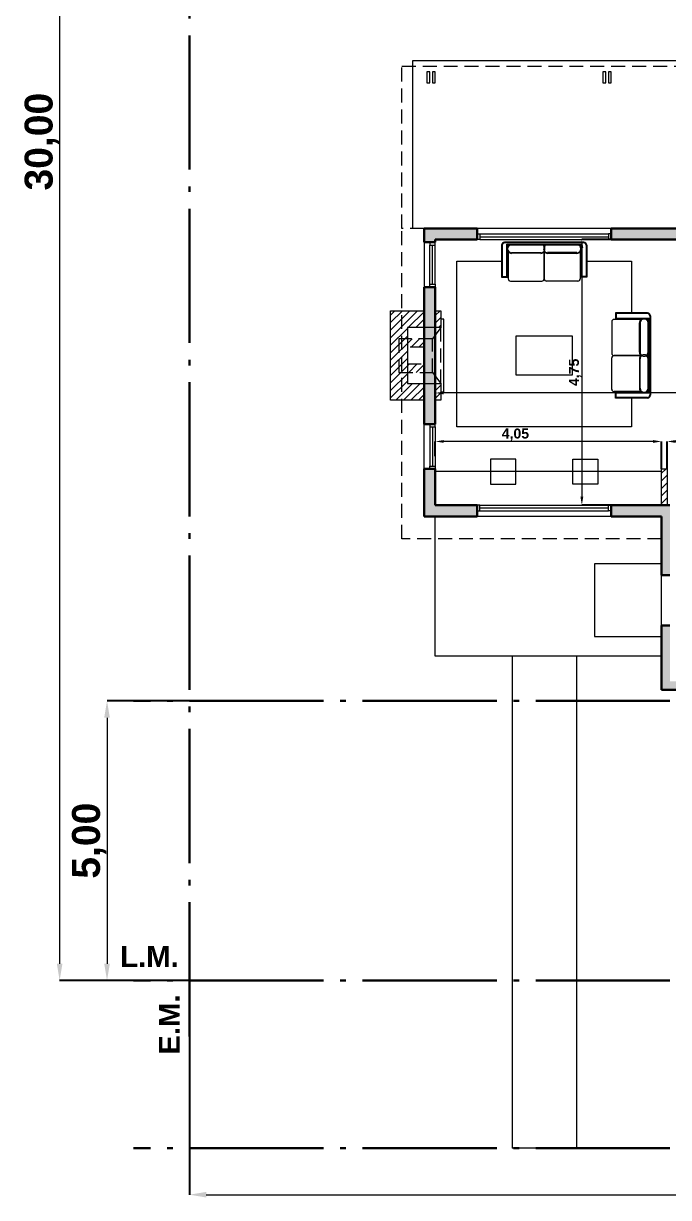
# Model space of a CAD drawing. Header units: millimetres. Extents: x 1434 to 1765, y 1396 to 1517.
# Drawn here: x 1595.98 to 1607.53, y 1396.03 to 1417.03 of the extents above; entities that cross this region are included whole.
import ezdxf

# ---------------------------------------------------------------- set-up
doc = ezdxf.new("R2010")
doc.units = ezdxf.units.MM
doc.linetypes.add('ACAD_ISO04W100', pattern=[30, 24, -3, 0, -3])
doc.linetypes.add('HIDDEN', pattern=[0.375, 0.25, -0.125])
for name, color, linetype, lineweight in [('0.1', 50, 'Continuous', 0), ('0.2', 40, 'Continuous', 20), ('0.3', 30, 'Continuous', 30), ('carpinterias', 140, 'Continuous', 9), ('cotas', 104, 'Continuous', 18), ('L.M.', 160, 'ACAD_ISO04W100', 30), ('nomenclatura', 41, 'Continuous', 18)]:
    doc.layers.add(name, color=color, linetype=linetype, lineweight=lineweight)
for name, color, linetype, lineweight, true_color in [('gris', 252, 'Continuous', 18, 0x696969), ('madera', 7, 'Continuous', 18, 0x997033), ('rojo muros', 7, 'Continuous', 18, 0xe60a62)]:
    doc.layers.add(name, color=color, linetype=linetype, lineweight=lineweight, true_color=true_color)
doc.styles.add('SANSSERIFBOLD', font='sasb____.pfb')
doc.styles.get("Standard").update_dxf_attribs({"font": 'arial.ttf'})
doc.dimstyles.new('ISO-25', dxfattribs={"dimtxt": 2.5, "dimasz": 2.5, "dimexe": 1.25, "dimexo": 0.625, "dimtad": 1, "dimtxsty": 'Standard', "dimcen": 2.5, "dimadec": 0, "dimazin": 0, "dimtfac": 1, "dimtmove": 0, "dimatfit": 3, "dimfxl": 1, "dimarcsym": 0})
pattern_1 = [(45, (0, -82.17267), (-0.067351921, 0.067351921), [])]

# ---------------------------------------------------------------- blocks, each defined once
blk = doc.blocks.new('*D92')
at = {"layer": 'cotas', "color": 0, "linetype": 'Continuous', "lineweight": -2}
for p, q in [((1598.955, 1398.913), (1598.955, 1396.083)), ((1618.955, 1398.913), (1618.955, 1396.083))]:
    blk.add_line(p, q, dxfattribs=at)
at = {"layer": 'cotas', "color": 0, "linetype": 'Continuous', "lineweight": 9}
blk.add_line((1599.255, 1396.083), (1618.655, 1396.083), dxfattribs=at)
at = {"layer": 'cotas', "color": 0, "linetype": 'Continuous'}
for points in [[(1599.255, 1396.133), (1599.255, 1396.033), (1598.955, 1396.083)], [(1618.655, 1396.133), (1618.655, 1396.033), (1618.955, 1396.083)]]:
    blk.add_solid(points, dxfattribs=at)
at = {"layer": 'Defpoints', "color": 0, "linetype": 'Continuous'}
for p in [(1598.955, 1398.913), (1618.955, 1398.913), (1618.955, 1396.083)]:
    blk.add_point(p, dxfattribs=at)
at = {"layer": 'cotas', "linetype": 'Continuous', "insert": (1609.405, 1396.403), "char_height": 0.5, "attachment_point": 5, "style": 'SANSSERIFBOLD'}
blk.add_mtext('20,00', dxfattribs=at)
blk = doc.blocks.new('*D93')
at = {"layer": 'cotas', "color": 0, "linetype": 'Continuous', "lineweight": -2}
for p, q in [((1597.955, 1429.913), (1596.631, 1429.913)), ((1597.955, 1399.913), (1596.631, 1399.913))]:
    blk.add_line(p, q, dxfattribs=at)
at = {"layer": 'cotas', "color": 0, "linetype": 'Continuous', "lineweight": 9}
blk.add_line((1596.631, 1429.613), (1596.631, 1400.213), dxfattribs=at)
at = {"layer": 'cotas', "color": 0, "linetype": 'Continuous'}
for points in [[(1596.581, 1429.613), (1596.681, 1429.613), (1596.631, 1429.913)], [(1596.581, 1400.213), (1596.681, 1400.213), (1596.631, 1399.913)]]:
    blk.add_solid(points, dxfattribs=at)
at = {"layer": 'Defpoints', "color": 0, "linetype": 'Continuous'}
for p in [(1597.955, 1429.913), (1596.631, 1399.913), (1597.955, 1399.913)]:
    blk.add_point(p, dxfattribs=at)
at = {"layer": 'cotas', "linetype": 'Continuous', "insert": (1596.311, 1414.913), "char_height": 0.5, "attachment_point": 5, "rotation": 90, "style": 'SANSSERIFBOLD'}
blk.add_mtext('30,00', dxfattribs=at)
blk = doc.blocks.new('*D94')
at = {"layer": 'cotas', "color": 0, "linetype": 'Continuous', "lineweight": -2}
for p, q in [((1598.955, 1404.913), (1597.479, 1404.913)), ((1598.955, 1399.913), (1597.479, 1399.913))]:
    blk.add_line(p, q, dxfattribs=at)
at = {"layer": 'cotas', "color": 0, "linetype": 'Continuous', "lineweight": 9}
blk.add_line((1597.479, 1404.613), (1597.479, 1400.213), dxfattribs=at)
at = {"layer": 'cotas', "color": 0, "linetype": 'Continuous'}
for points in [[(1597.429, 1404.613), (1597.529, 1404.613), (1597.479, 1404.913)], [(1597.429, 1400.213), (1597.529, 1400.213), (1597.479, 1399.913)]]:
    blk.add_solid(points, dxfattribs=at)
at = {"layer": 'Defpoints', "color": 0, "linetype": 'Continuous'}
for p in [(1598.955, 1404.913), (1597.479, 1399.913), (1598.955, 1399.913)]:
    blk.add_point(p, dxfattribs=at)
at = {"layer": 'cotas', "linetype": 'Continuous', "insert": (1597.159, 1402.413), "char_height": 0.5, "attachment_point": 5, "rotation": 90, "style": 'SANSSERIFBOLD'}
blk.add_mtext('5,00', dxfattribs=at)
blk = doc.blocks.new('*D95')
at = {"layer": 'cotas', "color": 0, "linetype": 'Continuous', "lineweight": -2}
for p, q in [((1606.505, 1413.163), (1605.979, 1413.163)), ((1606.687, 1408.413), (1605.979, 1408.413))]:
    blk.add_line(p, q, dxfattribs=at)
at = {"layer": 'cotas', "color": 0, "linetype": 'Continuous', "lineweight": 9}
blk.add_line((1605.979, 1413.013), (1605.979, 1408.563), dxfattribs=at)
at = {"layer": 'cotas', "color": 0, "linetype": 'Continuous'}
for points in [[(1605.954, 1413.013), (1606.004, 1413.013), (1605.979, 1413.163)], [(1605.954, 1408.563), (1606.004, 1408.563), (1605.979, 1408.413)]]:
    blk.add_solid(points, dxfattribs=at)
at = {"layer": 'Defpoints', "color": 0, "linetype": 'Continuous'}
for p in [(1606.505, 1413.163), (1605.979, 1408.413), (1606.687, 1408.413)]:
    blk.add_point(p, dxfattribs=at)
at = {"layer": 'cotas', "linetype": 'Continuous', "insert": (1605.857, 1410.788), "char_height": 0.18, "attachment_point": 5, "rotation": 90, "style": 'SANSSERIFBOLD'}
blk.add_mtext('4,75', dxfattribs=at)
blk = doc.blocks.new('*D102')
at = {"layer": 'cotas', "color": 0, "linetype": 'Continuous', "lineweight": -2}
for p, q in [((1603.355, 1409.291), (1603.355, 1409.552)), ((1607.405, 1409.063), (1607.405, 1409.552))]:
    blk.add_line(p, q, dxfattribs=at)
at = {"layer": 'cotas', "color": 0, "linetype": 'Continuous', "lineweight": 9}
blk.add_line((1607.255, 1409.552), (1603.505, 1409.552), dxfattribs=at)
at = {"layer": 'cotas', "color": 0, "linetype": 'Continuous'}
for points in [[(1603.505, 1409.577), (1603.505, 1409.527), (1603.355, 1409.552)], [(1607.255, 1409.577), (1607.255, 1409.527), (1607.405, 1409.552)]]:
    blk.add_solid(points, dxfattribs=at)
at = {"layer": 'Defpoints', "color": 0, "linetype": 'Continuous'}
for p in [(1603.355, 1409.552), (1603.355, 1409.291), (1607.405, 1409.063)]:
    blk.add_point(p, dxfattribs=at)
at = {"layer": 'cotas', "linetype": 'Continuous', "insert": (1604.789, 1409.674), "char_height": 0.18, "attachment_point": 5, "style": 'SANSSERIFBOLD'}
blk.add_mtext('4,05', dxfattribs=at)
blk = doc.blocks.new('*D103')
at = {"layer": 'cotas', "color": 0, "linetype": 'Continuous', "lineweight": -2}
for p, q in [((1607.505, 1409.063), (1607.505, 1409.552)), ((1613.355, 1409.405), (1613.355, 1409.552))]:
    blk.add_line(p, q, dxfattribs=at)
at = {"layer": 'cotas', "color": 0, "linetype": 'Continuous', "lineweight": 9}
blk.add_line((1613.205, 1409.552), (1607.655, 1409.552), dxfattribs=at)
at = {"layer": 'cotas', "color": 0, "linetype": 'Continuous'}
for points in [[(1607.655, 1409.577), (1607.655, 1409.527), (1607.505, 1409.552)], [(1613.205, 1409.577), (1613.205, 1409.527), (1613.355, 1409.552)]]:
    blk.add_solid(points, dxfattribs=at)
at = {"layer": 'Defpoints', "color": 0, "linetype": 'Continuous'}
for p in [(1607.505, 1409.552), (1613.355, 1409.405), (1607.505, 1409.063)]:
    blk.add_point(p, dxfattribs=at)
at = {"layer": 'cotas', "linetype": 'Continuous', "insert": (1609.687, 1409.674), "char_height": 0.18, "attachment_point": 5, "style": 'SANSSERIFBOLD'}
blk.add_mtext('5,85', dxfattribs=at)
blk = doc.blocks.new('*D104')
at = {"layer": 'cotas', "color": 0, "linetype": 'Continuous', "lineweight": -2}
for p, q in [((1603.355, 1410.158), (1603.355, 1410.419)), ((1612.855, 1410.163), (1612.855, 1410.419))]:
    blk.add_line(p, q, dxfattribs=at)
at = {"layer": 'cotas', "color": 0, "linetype": 'Continuous', "lineweight": 9}
blk.add_line((1612.705, 1410.419), (1603.505, 1410.419), dxfattribs=at)
at = {"layer": 'cotas', "color": 0, "linetype": 'Continuous'}
for points in [[(1603.505, 1410.444), (1603.505, 1410.394), (1603.355, 1410.419)], [(1612.705, 1410.444), (1612.705, 1410.394), (1612.855, 1410.419)]]:
    blk.add_solid(points, dxfattribs=at)
at = {"layer": 'Defpoints', "color": 0, "linetype": 'Continuous'}
for p in [(1603.355, 1410.419), (1603.355, 1410.158), (1612.855, 1410.163)]:
    blk.add_point(p, dxfattribs=at)
at = {"layer": 'cotas', "linetype": 'Continuous', "insert": (1609.687, 1410.541), "char_height": 0.18, "attachment_point": 5, "style": 'SANSSERIFBOLD'}
blk.add_mtext('9,50', dxfattribs=at)

msp = doc.modelspace()

# ---------------------------------------------------------------- hatches: boundary and pattern name
at = {"layer": 'gris'}
h = msp.add_hatch(dxfattribs=at)
h.set_pattern_fill('LINE', color=256, scale=0.03, angle=45, style=0)
h.set_pattern_definition(pattern_1)
h.paths.add_polyline_path([(1611.255, 1407.263), (1610.505, 1407.263), (1610.505, 1407.163), (1611.255, 1407.163)])
h.paths.add_polyline_path([(1609.705, 1407.263), (1609.655, 1407.263), (1609.655, 1407.163), (1609.705, 1407.163)])
h.paths.add_polyline_path([(1607.505, 1409.063), (1607.405, 1409.063), (1607.405, 1408.413), (1607.505, 1408.413)])
at = {"layer": 'rojo muros'}
h = msp.add_hatch(color=256, dxfattribs=at)
h.paths.add_polyline_path([(1604.105, 1413.163), (1604.105, 1413.363), (1603.155, 1413.363), (1603.155, 1413.113), (1603.355, 1413.113), (1603.355, 1413.163)])
h.paths.add_polyline_path([(1607.755, 1413.163), (1607.755, 1413.363), (1606.505, 1413.363), (1606.505, 1413.163)])
h.paths.add_polyline_path([(1610.805, 1413.163), (1610.805, 1413.363), (1610.155, 1413.363), (1610.155, 1413.163)])
h.paths.add_polyline_path([(1613.055, 1413.363), (1612.805, 1413.363), (1612.805, 1413.163), (1612.855, 1413.163), (1612.855, 1413.113), (1613.055, 1413.113)])
h.paths.add_polyline_path([(1613.355, 1410.013), (1613.355, 1409.213), (1613.555, 1409.213), (1613.555, 1410.163), (1613.055, 1410.163), (1613.055, 1410.213), (1612.855, 1410.213), (1612.855, 1410.163), (1610.755, 1410.163), (1610.755, 1410.013)])
h.paths.add_polyline_path([(1613.555, 1408.413), (1613.305, 1408.413), (1613.305, 1408.263), (1613.555, 1408.263)])
h.paths.add_polyline_path([(1613.255, 1408.313), (1613.28, 1408.313), (1613.28, 1408.263), (1613.305, 1408.263), (1613.305, 1408.413), (1613.255, 1408.413)])
h.paths.add_polyline_path([(1613.255, 1408.413), (1612.655, 1408.413), (1612.655, 1408.313), (1612.63, 1408.313), (1612.63, 1408.263), (1613.28, 1408.263), (1613.28, 1408.313), (1613.255, 1408.313)])
h.paths.add_polyline_path([(1612.605, 1408.335), (1612.622, 1408.263), (1612.63, 1408.263), (1612.63, 1408.313), (1612.655, 1408.313), (1612.655, 1408.413), (1612.605, 1408.413)])
h.paths.add_polyline_path([(1610.505, 1408.413), (1610.505, 1408.263), (1611.255, 1408.263), (1611.255, 1405.063), (1610.505, 1405.063), (1610.505, 1404.913), (1611.405, 1404.913), (1611.405, 1408.263), (1612.605, 1408.263), (1612.605, 1408.335), (1612.587, 1408.413)])
h.paths.add_polyline_path([(1609.505, 1404.913), (1609.705, 1404.913), (1609.705, 1405.063), (1609.655, 1405.063), (1609.655, 1408.263), (1609.705, 1408.263), (1609.705, 1408.413), (1608.405, 1408.413), (1608.405, 1408.263), (1609.505, 1408.263), (1609.505, 1405.263), (1608.83, 1405.263), (1608.83, 1405.113), (1609.505, 1405.113)])
h.paths.add_polyline_path([(1607.555, 1405.263), (1607.555, 1406.263), (1607.405, 1406.263), (1607.405, 1405.113), (1608.03, 1405.113), (1608.03, 1405.263)])
h.paths.add_polyline_path([(1607.555, 1408.213), (1607.555, 1408.413), (1606.505, 1408.413), (1606.505, 1408.213), (1607.405, 1408.213), (1607.405, 1407.163), (1607.555, 1407.163)])
h.paths.add_polyline_path([(1604.105, 1408.213), (1604.105, 1408.413), (1603.355, 1408.413), (1603.355, 1409.063), (1603.155, 1409.063), (1603.155, 1408.213)])
h.paths.add_polyline_path([(1603.155, 1409.863), (1603.355, 1409.863), (1603.355, 1410.588), (1603.155, 1410.588)])
h.paths.add_polyline_path([(1603.355, 1410.588), (1603.355, 1410.722), (1603.305, 1410.788), (1603.155, 1410.788), (1603.155, 1410.588)])
h.paths.add_polyline_path([(1603.305, 1411.388), (1603.155, 1411.388), (1603.155, 1410.788), (1603.305, 1410.788)])
h.paths.add_polyline_path([(1603.305, 1410.788), (1603.355, 1410.722), (1603.355, 1411.455), (1603.305, 1411.388)])
h.paths.add_polyline_path([(1603.155, 1411.588), (1603.155, 1411.388), (1603.305, 1411.388), (1603.355, 1411.455), (1603.355, 1411.588)])
h.paths.add_polyline_path([(1603.355, 1412.313), (1603.155, 1412.313), (1603.155, 1411.588), (1603.355, 1411.588)])
h.paths.add_polyline_path([(1612.855, 1411.713), (1613.055, 1411.713), (1613.055, 1412.563), (1612.855, 1412.563)])
h = msp.add_hatch(dxfattribs=at)
h.set_pattern_fill('LINE', color=256, scale=0.03, angle=45, style=0)
h.set_pattern_definition(pattern_1)
h.paths.add_polyline_path([(1603.455, 1411.888), (1603.355, 1411.888), (1603.355, 1411.588), (1603.455, 1411.588)])
h.paths.add_polyline_path([(1603.455, 1410.588), (1603.355, 1410.588), (1603.355, 1410.288), (1603.455, 1410.288)])
h.paths.add_polyline_path([(1603.155, 1410.288), (1603.155, 1410.588), (1602.855, 1410.588), (1602.855, 1410.788), (1602.755, 1410.788), (1602.755, 1410.288)])
h.paths.add_polyline_path([(1602.755, 1410.788), (1602.705, 1410.788), (1602.705, 1411.388), (1602.755, 1411.388), (1602.755, 1411.888), (1602.555, 1411.888), (1602.555, 1410.288), (1602.755, 1410.288)])
h.paths.add_polyline_path([(1602.705, 1410.788), (1602.755, 1410.788), (1602.755, 1411.388), (1602.705, 1411.388)], flags=16)
h.paths.add_polyline_path([(1602.755, 1410.788), (1602.855, 1410.788), (1602.855, 1411.388), (1602.755, 1411.388)])
h.paths.add_polyline_path([(1603.155, 1411.238), (1603.155, 1411.388), (1602.855, 1411.388), (1602.855, 1411.238)])
h.paths.add_polyline_path([(1603.155, 1410.788), (1603.155, 1410.938), (1602.855, 1410.938), (1602.855, 1410.788)])
h.paths.add_polyline_path([(1603.155, 1411.588), (1603.155, 1411.888), (1602.755, 1411.888), (1602.755, 1411.388), (1602.855, 1411.388), (1602.855, 1411.588)])

# ---------------------------------------------------------------- linework, layer by layer
at = {"layer": '0.1', "linetype": 'HIDDEN'}
for p, q in [((1602.755, 1413.363), (1602.755, 1416.263)), ((1602.755, 1416.263), (1618.955, 1416.263)), ((1602.755, 1407.813), (1602.755, 1413.363)), ((1603.155, 1413.363), (1602.755, 1413.363)), ((1607.405, 1407.813), (1602.755, 1407.813))]:
    msp.add_line(p, q, dxfattribs=at)
at = {"layer": '0.1'}
for p, q in [((1606.505, 1413.363), (1604.105, 1413.363)), ((1603.155, 1413.113), (1603.155, 1412.313)), ((1603.155, 1409.063), (1603.155, 1409.863)), ((1606.505, 1408.213), (1604.105, 1408.213))]:
    msp.add_line(p, q, dxfattribs=at)
at = {"layer": '0.2'}
for p, q in [((1607.405, 1408.413), (1607.405, 1409.063)), ((1607.405, 1409.063), (1607.505, 1409.063)), ((1607.505, 1409.063), (1607.505, 1408.413))]:
    msp.add_line(p, q, dxfattribs=at)
at = {"layer": '0.3'}
for p, q in [((1603.155, 1413.363), (1604.105, 1413.363)), ((1603.155, 1413.113), (1603.155, 1413.363)), ((1604.105, 1413.163), (1604.105, 1413.363)), ((1606.505, 1413.163), (1606.505, 1413.363)), ((1606.505, 1413.363), (1607.755, 1413.363)), ((1603.355, 1413.113), (1603.155, 1413.113)), ((1603.355, 1413.163), (1604.105, 1413.163)), ((1603.355, 1413.113), (1603.355, 1413.163)), ((1606.505, 1413.163), (1607.755, 1413.163)), ((1603.355, 1412.313), (1603.155, 1412.313)), ((1603.155, 1409.863), (1603.155, 1412.313)), ((1603.355, 1409.863), (1603.355, 1412.313)), ((1603.355, 1409.863), (1603.155, 1409.863)), ((1603.155, 1408.213), (1603.155, 1409.063)), ((1603.355, 1409.063), (1603.155, 1409.063)), ((1603.355, 1408.413), (1603.355, 1409.063)), ((1604.105, 1408.413), (1603.355, 1408.413)), ((1604.105, 1408.413), (1604.105, 1408.213)), ((1607.555, 1408.413), (1606.505, 1408.413)), ((1606.505, 1408.413), (1606.505, 1408.213)), ((1604.105, 1408.213), (1603.155, 1408.213)), ((1607.405, 1408.213), (1606.505, 1408.213)), ((1607.405, 1407.163), (1607.405, 1408.213)), ((1607.555, 1407.163), (1607.405, 1407.163)), ((1607.555, 1406.263), (1607.405, 1406.263)), ((1607.405, 1406.263), (1607.405, 1405.113)), ((1607.405, 1405.113), (1608.03, 1405.113))]:
    msp.add_line(p, q, dxfattribs=at)
at = {"layer": 'carpinterias'}
for p, q in [((1604.155, 1413.263), (1606.455, 1413.263)), ((1604.155, 1413.213), (1606.455, 1413.213)), ((1604.155, 1413.163), (1606.455, 1413.163)), ((1603.255, 1412.363), (1603.255, 1413.063)), ((1603.305, 1412.363), (1603.305, 1413.063)), ((1603.355, 1412.363), (1603.355, 1413.063)), ((1603.255, 1409.813), (1603.255, 1409.113)), ((1603.305, 1409.813), (1603.305, 1409.113)), ((1603.355, 1409.813), (1603.355, 1409.113)), ((1604.155, 1408.413), (1606.455, 1408.413)), ((1604.155, 1408.363), (1606.455, 1408.363)), ((1604.155, 1408.313), (1606.455, 1408.313))]:
    msp.add_line(p, q, dxfattribs=at)
for points in [[(1603.355, 1413.063), (1603.355, 1413.113), (1603.255, 1413.113), (1603.255, 1413.063)], [(1604.155, 1413.163), (1604.105, 1413.163), (1604.105, 1413.263), (1604.155, 1413.263)], [(1606.455, 1413.163), (1606.505, 1413.163), (1606.505, 1413.263), (1606.455, 1413.263)], [(1603.355, 1412.363), (1603.355, 1412.313), (1603.255, 1412.313), (1603.255, 1412.363)], [(1603.355, 1409.813), (1603.355, 1409.863), (1603.255, 1409.863), (1603.255, 1409.813)], [(1603.355, 1409.113), (1603.355, 1409.063), (1603.255, 1409.063), (1603.255, 1409.113)], [(1604.155, 1408.413), (1604.105, 1408.413), (1604.105, 1408.313), (1604.155, 1408.313)], [(1606.455, 1408.413), (1606.505, 1408.413), (1606.505, 1408.313), (1606.455, 1408.313)]]:
    msp.add_lwpolyline(points, close=True, dxfattribs=at)
at = {"layer": 'gris'}
for p, q in [((1602.955, 1416.363), (1618.955, 1416.363)), ((1602.955, 1413.363), (1602.955, 1416.363)), ((1603.155, 1413.363), (1602.955, 1413.363)), ((1606.014, 1413.113), (1604.596, 1413.113)), ((1606.014, 1413.101), (1604.596, 1413.101)), ((1604.637, 1412.999), (1604.637, 1413.082)), ((1604.637, 1413.082), (1605.973, 1413.082)), ((1604.649, 1412.999), (1604.649, 1413.07)), ((1604.649, 1413.07), (1605.961, 1413.07)), ((1605.247, 1413.07), (1604.72, 1413.07)), ((1605.791, 1413.07), (1605.364, 1413.07)), ((1605.364, 1413.07), (1605.89, 1413.07)), ((1605.961, 1412.999), (1605.961, 1413.07)), ((1605.973, 1412.999), (1605.973, 1413.082)), ((1604.543, 1413.06), (1604.543, 1412.487)), ((1604.555, 1413.06), (1604.555, 1412.499)), ((1604.637, 1412.499), (1604.637, 1412.999)), ((1604.649, 1412.487), (1604.649, 1412.999)), ((1604.661, 1412.94), (1604.661, 1412.487)), ((1604.72, 1412.928), (1605.246, 1412.928)), ((1605.246, 1412.916), (1604.72, 1412.916)), ((1605.305, 1412.94), (1605.305, 1412.487)), ((1605.305, 1412.461), (1605.305, 1412.94)), ((1605.305, 1412.94), (1605.305, 1412.487)), ((1605.305, 1412.461), (1605.305, 1412.94)), ((1605.89, 1412.928), (1605.364, 1412.928)), ((1605.364, 1412.916), (1605.891, 1412.916)), ((1605.949, 1412.94), (1605.949, 1412.487)), ((1605.961, 1412.487), (1605.961, 1412.999)), ((1605.973, 1412.499), (1605.973, 1412.999)), ((1606.056, 1413.06), (1606.056, 1412.499)), ((1606.068, 1413.06), (1606.068, 1412.487)), ((1604.543, 1412.487), (1604.649, 1412.487)), ((1604.555, 1412.499), (1604.637, 1412.499)), ((1604.661, 1412.487), (1604.661, 1412.461)), ((1605.305, 1412.487), (1605.305, 1412.461)), ((1605.305, 1412.487), (1605.305, 1412.461)), ((1605.949, 1412.487), (1605.949, 1412.461)), ((1606.068, 1412.487), (1605.961, 1412.487)), ((1606.056, 1412.499), (1605.973, 1412.499)), ((1604.701, 1412.42), (1605.263, 1412.42)), ((1605.909, 1412.42), (1605.347, 1412.42)), ((1602.555, 1410.288), (1602.555, 1411.888)), ((1602.555, 1411.888), (1603.155, 1411.888)), ((1603.355, 1411.888), (1603.455, 1411.888)), ((1603.455, 1411.888), (1603.455, 1411.588)), ((1607.154, 1411.851), (1606.581, 1411.851)), ((1606.581, 1411.851), (1606.581, 1411.744)), ((1607.154, 1411.838), (1606.593, 1411.838)), ((1606.593, 1411.838), (1606.593, 1411.756)), ((1603.505, 1411.738), (1603.455, 1411.738)), ((1603.505, 1410.438), (1603.505, 1411.738)), ((1606.514, 1411.692), (1606.514, 1411.13)), ((1606.581, 1411.732), (1606.556, 1411.732)), ((1606.581, 1411.744), (1607.094, 1411.744)), ((1607.034, 1411.732), (1606.581, 1411.732)), ((1606.593, 1411.756), (1607.094, 1411.756)), ((1607.01, 1411.147), (1607.01, 1411.674)), ((1607.022, 1411.673), (1607.022, 1411.147)), ((1607.094, 1411.756), (1607.177, 1411.756)), ((1607.094, 1411.744), (1607.165, 1411.744)), ((1607.165, 1410.432), (1607.165, 1411.744)), ((1607.165, 1411.147), (1607.165, 1411.673)), ((1607.177, 1410.42), (1607.177, 1411.756)), ((1607.195, 1411.797), (1607.195, 1410.379)), ((1607.208, 1411.797), (1607.208, 1410.379)), ((1603.455, 1411.588), (1602.855, 1411.588)), ((1602.855, 1411.588), (1602.855, 1410.588)), ((1604.805, 1410.738), (1604.805, 1411.438)), ((1604.805, 1411.438), (1605.805, 1411.438)), ((1605.805, 1411.438), (1605.805, 1410.738)), ((1607.165, 1411.574), (1607.165, 1411.147)), ((1606.514, 1410.484), (1606.514, 1411.046)), ((1606.581, 1411.088), (1606.556, 1411.088)), ((1606.556, 1411.088), (1607.034, 1411.088)), ((1606.581, 1411.088), (1606.556, 1411.088)), ((1606.556, 1411.088), (1607.034, 1411.088)), ((1607.034, 1411.088), (1606.581, 1411.088)), ((1607.034, 1411.088), (1606.581, 1411.088)), ((1607.01, 1411.029), (1607.01, 1410.503)), ((1607.022, 1410.503), (1607.022, 1411.029)), ((1607.165, 1411.03), (1607.165, 1410.503)), ((1602.855, 1410.588), (1603.455, 1410.588)), ((1603.455, 1410.588), (1603.455, 1410.288)), ((1605.805, 1410.738), (1604.805, 1410.738)), ((1603.455, 1410.438), (1603.505, 1410.438)), ((1606.581, 1410.444), (1606.556, 1410.444)), ((1607.034, 1410.444), (1606.581, 1410.444)), ((1606.581, 1410.326), (1606.581, 1410.432)), ((1606.581, 1410.432), (1607.094, 1410.432)), ((1606.593, 1410.338), (1606.593, 1410.42)), ((1606.593, 1410.42), (1607.094, 1410.42)), ((1607.154, 1410.338), (1606.593, 1410.338)), ((1607.094, 1410.432), (1607.165, 1410.432)), ((1607.094, 1410.42), (1607.177, 1410.42)), ((1603.155, 1410.288), (1602.555, 1410.288)), ((1603.455, 1410.288), (1603.355, 1410.288)), ((1607.154, 1410.326), (1606.581, 1410.326)), ((1607.405, 1409.013), (1603.355, 1409.013)), ((1603.355, 1405.713), (1603.355, 1408.213)), ((1607.405, 1406.263), (1607.405, 1407.163)), ((1607.405, 1405.713), (1603.355, 1405.713)), ((1604.73, 1405.713), (1604.73, 1396.913)), ((1605.88, 1405.713), (1605.88, 1396.913)), ((1605.88, 1396.913), (1604.73, 1396.913))]:
    msp.add_line(p, q, dxfattribs=at)
at = {"layer": 'gris', "linetype": 'HIDDEN'}
for p, q in [((1603.455, 1411.588), (1603.305, 1411.388)), ((1603.455, 1410.588), (1603.455, 1411.588)), ((1603.305, 1410.788), (1603.455, 1410.588))]:
    msp.add_line(p, q, dxfattribs=at)
at = {"layer": 'gris'}
for points in [[(1603.743, 1409.813), (1603.743, 1409.813), (1603.743, 1412.773), (1604.543, 1412.773)], [(1606.068, 1412.773), (1606.868, 1412.773), (1606.868, 1411.851)], [(1606.868, 1410.326), (1606.868, 1409.813), (1603.743, 1409.813)], [(1607.405, 1407.363), (1606.205, 1407.363), (1606.205, 1406.063), (1607.405, 1406.063)]]:
    msp.add_lwpolyline(points, dxfattribs=at)
at = {"layer": 'gris', "linetype": 'HIDDEN'}
for points in [[(1603.305, 1411.388), (1602.705, 1411.388), (1602.705, 1410.788), (1603.305, 1410.788)], [(1603.155, 1411.238), (1602.855, 1411.238), (1602.855, 1410.938), (1603.155, 1410.938)]]:
    msp.add_lwpolyline(points, close=True, dxfattribs=at)
at = {"layer": 'gris'}
for points in [[(1604.345, 1408.788), (1604.795, 1408.788), (1604.795, 1409.238), (1604.345, 1409.238)], [(1606.266, 1408.788), (1605.816, 1408.788), (1605.816, 1409.238), (1606.266, 1409.238)]]:
    msp.add_lwpolyline(points, close=True, dxfattribs=at)
for centre, radius, start, end in [((1604.596, 1413.06), 0.0533, 90, 180), ((1604.596, 1413.06), 0.0411, 90, 180), ((1604.721, 1412.999), 0.0712, 90.2012, 269.5284), ((1605.247, 1412.999), 0.0712, 269.7587, 89.9709), ((1605.364, 1412.999), 0.0712, 90.0291, 270.2413), ((1605.89, 1412.999), 0.0712, 270.4716, 89.7988), ((1606.014, 1413.06), 0.0533, 0, 90), ((1606.014, 1413.06), 0.0411, 0, 90), ((1604.72, 1412.999), 0.0833, 224.8755, 269.8645), ((1605.248, 1412.996), 0.0801, 269.1097, 316.0707), ((1605.363, 1412.996), 0.0801, 223.9293, 270.8903), ((1605.89, 1412.999), 0.0833, 270.1355, 315.1245), ((1604.701, 1412.46), 0.0396, 177.6699, 270.7721), ((1605.264, 1412.461), 0.0408, 268.1306, 0.6213), ((1605.346, 1412.461), 0.0408, 179.3787, 271.8694), ((1605.91, 1412.46), 0.0396, 269.2279, 2.3301), ((1607.154, 1411.797), 0.0533, 360, 90), ((1607.154, 1411.797), 0.0411, 360, 90), ((1606.554, 1411.693), 0.0396, 87.6699, 180.7721), ((1607.093, 1411.673), 0.0833, 134.8755, 179.8645), ((1607.093, 1411.673), 0.0712, 0.2012, 179.5284), ((1606.555, 1411.129), 0.0408, 178.1306, 270.6213), ((1606.555, 1411.047), 0.0408, 89.3787, 181.8694), ((1607.09, 1411.146), 0.0801, 179.1097, 226.0707), ((1607.09, 1411.031), 0.0801, 133.9293, 180.8903), ((1607.093, 1411.147), 0.0712, 179.7587, 359.9709), ((1607.093, 1411.03), 0.0712, 0.0291, 180.2413), ((1606.554, 1410.484), 0.0396, 179.2279, 272.3301), ((1607.093, 1410.503), 0.0833, 180.1355, 225.1245), ((1607.093, 1410.504), 0.0712, 180.4716, 359.7988), ((1607.154, 1410.379), 0.0411, 270, 0), ((1607.154, 1410.379), 0.0533, 270, 0)]:
    msp.add_arc(centre, radius, start, end, dxfattribs=at)
at = {"layer": 'L.M.', "ltscale": 0.1}
for p, q in [((1598.955, 1398.913), (1598.955, 1430.913)), ((1619.955, 1399.913), (1597.955, 1399.913))]:
    msp.add_line(p, q, dxfattribs=at)
at = {"layer": 'L.M.', "color": 253, "ltscale": 0.1}
msp.add_line((1619.955, 1404.913), (1597.955, 1404.913), dxfattribs=at)
at = {"layer": 'L.M.', "color": 1, "ltscale": 0.1}
msp.add_line((1619.955, 1396.913), (1597.955, 1396.913), dxfattribs=at)
at = {"layer": 'madera'}
for points in [[(1603.255, 1415.963), (1603.255, 1416.163), (1603.205, 1416.163), (1603.205, 1415.963)], [(1603.355, 1415.963), (1603.355, 1416.163), (1603.305, 1416.163), (1603.305, 1415.963)], [(1606.405, 1415.963), (1606.405, 1416.163), (1606.355, 1416.163), (1606.355, 1415.963)], [(1606.505, 1415.963), (1606.505, 1416.163), (1606.455, 1416.163), (1606.455, 1415.963)]]:
    msp.add_lwpolyline(points, close=True, dxfattribs=at)

# ---------------------------------------------------------------- texts
at = {"layer": 'nomenclatura', "linetype": 'Continuous', "style": 'SANSSERIFBOLD'}
msp.add_text('L.M.', height=0.375, dxfattribs=at).set_placement((1597.715, 1400.155))
msp.add_text('E.M.', height=0.375, rotation=90, dxfattribs=at).set_placement((1598.782, 1398.587))

# ---------------------------------------------------------------- dimensions: what is measured, and where the dimension line sits
at = {"layer": 'cotas', "linetype": 'Continuous'}
for base, p1, p2, angle, override, picture, middle in [((1596.631, 1399.913), (1597.955, 1429.913), (1597.955, 1399.913), 90, {"dimtxt": 0.5, "dimasz": 0.3, "dimexe": 0, "dimexo": 0, "dimgap": 0.01, "dimzin": 0, "dimtxsty": 'SANSSERIFBOLD', "dimclrt": 256, "dimlwd": 9}, '*D93', (1596.631, 1414.913)), ((1605.979, 1408.413), (1606.505, 1413.163), (1606.687, 1408.413), 90, {"dimtxt": 0.18, "dimasz": 0.15, "dimexe": 0, "dimexo": 0, "dimgap": 0.01, "dimzin": 0, "dimtxsty": 'SANSSERIFBOLD', "dimclrt": 256, "dimlwd": 9}, '*D95', (1605.979, 1410.788)), ((1597.479, 1399.913), (1598.955, 1404.913), (1598.955, 1399.913), 90, {"dimtxt": 0.5, "dimasz": 0.3, "dimexe": 0, "dimexo": 0, "dimgap": 0.01, "dimzin": 0, "dimtxsty": 'SANSSERIFBOLD', "dimclrt": 256, "dimlwd": 9}, '*D94', (1597.479, 1402.413)), ((1618.955, 1396.083), (1598.955, 1398.913), (1618.955, 1398.913), 180, {"dimtxt": 0.5, "dimasz": 0.3, "dimexe": 0, "dimexo": 0, "dimgap": 0.01, "dimzin": 0, "dimtxsty": 'SANSSERIFBOLD', "dimclrt": 256, "dimlwd": 9}, '*D92', (1609.405, 1396.083))]:
    dim = msp.add_linear_dim(base=base, p1=p1, p2=p2, angle=angle, dimstyle='ISO-25', override=override, dxfattribs=at)
    dim.commit()
    dim.dimension.update_dxf_attribs({"geometry": picture, "text_midpoint": middle, "dimtype": 160})
for base, p1, p2, picture, middle in [((1603.355, 1410.419), (1612.855, 1410.163), (1603.355, 1410.158), '*D104', (1609.687, 1410.419)), ((1603.355, 1409.552), (1607.405, 1409.063), (1603.355, 1409.291), '*D102', (1604.789, 1409.552)), ((1607.505, 1409.552), (1613.355, 1409.405), (1607.505, 1409.063), '*D103', (1609.687, 1409.552))]:
    dim = msp.add_linear_dim(base=base, p1=p1, p2=p2, dimstyle='ISO-25', override={"dimtxt": 0.18, "dimasz": 0.15, "dimexe": 0, "dimexo": 0, "dimgap": 0.01, "dimzin": 0, "dimtxsty": 'SANSSERIFBOLD', "dimclrt": 256, "dimlwd": 9}, dxfattribs=at)
    dim.commit()
    dim.dimension.update_dxf_attribs({"geometry": picture, "text_midpoint": middle, "dimtype": 160})

doc.saveas('drawing.dxf')
